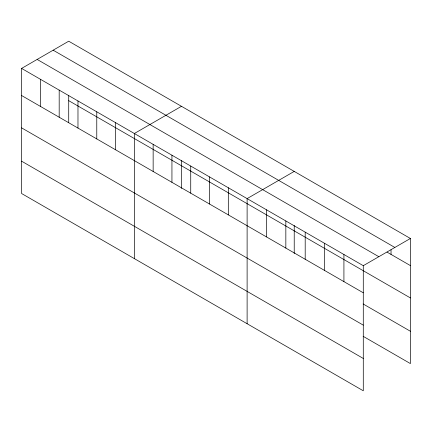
<?xml version="1.0" encoding="UTF-8"?>
<svg xmlns="http://www.w3.org/2000/svg" width="432" height="432" viewBox="0 0 432 432"><rect width="100%" height="100%" fill="white"/><g stroke="black" fill="none" stroke-linecap="round" stroke-linejoin="round"><path stroke-width="0.65" d="M21.6 68.413L363.285 265.68L363.285 390.793L21.6 193.52L21.6 68.413L68.715 41.207L410.4 238.48L410.4 363.587L363.134 336.301M181.472 106.31L134.357 133.51L134.357 258.622M294.224 171.407L247.115 198.607L247.115 323.719M363.285 265.68L410.4 238.48M53.168 50.188L394.853 247.455M387.05 252.115L410.4 265.594M37.147 59.432L378.832 256.705M68.715 100.661L410.4 297.934M21.6 95.526L363.285 292.799M363.134 303.961L410.4 331.252M21.6 127.867L363.285 325.134M21.6 161.185L363.285 358.452M391.036 249.788L391.036 254.416M343.921 254.502L343.921 281.615M324.562 243.324L324.562 270.437M305.197 232.146L305.197 259.259M294.224 225.472L294.224 253.519M285.838 220.968L285.838 248.081M266.474 209.79L266.474 236.903M228.317 187.758L228.317 214.877M209.525 176.909L209.525 204.023M190.733 166.061L190.733 193.174M181.472 160.375L181.472 188.417M171.941 155.212L171.941 182.326M153.149 144.358L153.149 171.477M115.565 122.661L115.565 149.774M96.773 111.812L96.773 138.926M77.976 100.958L77.976 128.077M68.715 95.272L68.715 122.65M59.184 90.11L59.184 117.223M40.392 79.261L40.392 106.375"/></g></svg>
